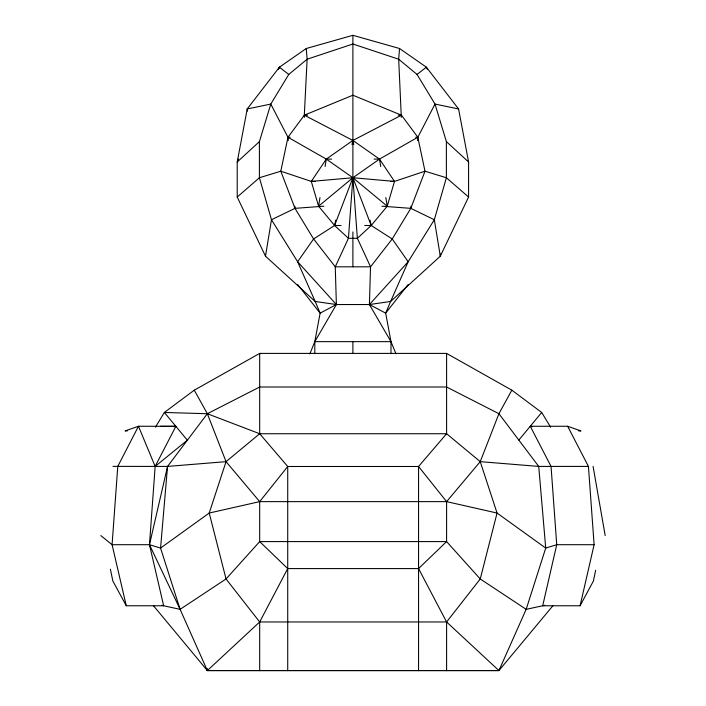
<?xml version="1.0" encoding="UTF-8"?>
<svg xmlns="http://www.w3.org/2000/svg" width="706" height="706" viewBox="0 0 706 706"><rect width="100%" height="100%" fill="white"/><g stroke="black" fill="none" stroke-linecap="round" stroke-linejoin="round"><path stroke-width="1.06" d="M207.185 670.612L207.185 668.423M440.42 254.001L440.306 256.19L390.621 301.462L385.679 313.137L390.983 341.642L390.983 353.697M314.814 353.697L314.814 341.642L320.118 313.137L315.176 301.462L265.491 256.19L237.216 197.053L237.216 162.001L247.215 108.962L279.408 67.194L306.263 48.511L352.894 35.3L352.894 177.744L348.429 238.301L335.262 266.815L336.383 304.542L314.814 341.642L309.837 353.9M401.326 117.293L398.678 59.216L399.534 48.511L352.894 35.3M153.379 605.607L207.352 670.576L498.93 670.576L526.173 609.34L545.72 548.077L538.731 466.419L498.93 413.725L446.598 387.003L259.684 387.003L207.352 413.725L167.551 466.419L160.562 548.077L180.109 609.34L207.352 670.576L498.93 670.576L553.01 605.607M395.96 353.812L390.983 341.642L369.406 304.542L370.535 266.815L392.218 238.963L410.795 208.349L411.016 206.17M417.502 140.547L417.828 137.255L435.002 104.064L417.034 74.439L398.678 59.216L352.894 44.001L307.119 59.216L288.763 74.439L270.795 104.064L259.402 141.606L259.402 177.744L271.475 219.742L297.623 261.741L315.176 301.462L336.383 304.542L369.406 304.542L390.621 301.462L408.174 261.741L434.322 219.742L446.386 177.744L446.386 141.606L435.002 104.064L458.582 108.962L468.581 162.001L468.581 197.053L440.306 256.19L434.322 219.742L410.795 208.349L381.911 206.196M265.491 256.19L271.475 219.742L294.993 208.349L323.886 206.196M319.986 197.574L318.574 206.196L334.591 225.505L348.429 238.301L357.368 238.301L371.206 225.505L387.223 206.196L394.504 181.407L379.501 159.097L352.894 140.45L304.321 115.193L307.119 59.216L306.263 48.511M325.078 166.537L326.296 159.097L352.894 140.45L401.476 115.193L417.828 137.255L424.994 171.205L410.795 208.349M595.635 570.245L593.411 581.02L580.076 605.766L542.693 605.766L556.734 544.705L551.051 466.401L530.268 426.265L567.642 426.265L580.932 430.925L578.77 430.925M335.747 220.14L334.591 225.505L313.579 238.963L297.623 261.741L336.383 304.542L320.118 313.137L297.694 284.589M352.003 144.598L352.894 140.45L353.794 144.598M580.076 605.766L594.117 544.705L588.433 466.401L567.642 426.265M446.598 670.682L446.598 621.968L480.239 578.973L497.059 513.041L480.239 461.653L446.598 433.74L259.684 433.74L226.044 461.653L167.551 466.419L149.469 544.705L163.651 605.766L126.268 605.766L112.854 581.02L110.374 569.168M550.654 427.236L541.696 412.463L511.832 390.171L446.598 353.406L259.684 353.406L194.265 390.171L207.352 413.725L226.044 461.653L209.223 513.041L226.044 578.973L259.684 621.968L259.684 670.682M238.372 158.938L237.216 162.001L259.402 141.606M415.71 137.255L417.828 137.255L379.501 159.097L352.894 177.744L334.591 225.505L341.051 225.505M544.767 605.316L526.173 609.34L480.239 578.973L446.598 541.59L446.598 501.631L480.239 461.653L498.93 413.725L511.832 390.171M278.535 69.162L279.408 67.194L288.763 74.439M499.822 668.564L498.93 670.576L446.598 621.968L418.561 568.586L287.721 568.586L259.684 541.59L259.684 501.631L287.721 466.49L418.561 466.49L446.598 433.74L446.598 353.406M127.283 430.925L125.121 430.925L138.473 426.239L175.856 426.336L155.152 466.401L149.469 544.705L180.109 609.34L226.044 578.973L259.684 541.59L446.598 541.59L418.561 568.586M206.461 668.564L207.352 670.576L259.684 621.968L287.721 568.586M278.376 69.135L279.408 67.194M155.452 427.148L164.366 412.463L194.265 390.171M468.581 197.053L446.386 177.744L424.994 171.205L394.504 181.407L352.894 177.744L318.574 206.196L311.293 181.407L326.296 159.097L331.679 159.097M408.103 284.589L385.679 313.137L369.406 304.542L408.174 261.741L392.218 238.963L371.206 225.505L364.746 225.505M518.831 440.076L541.696 412.463M237.216 197.053L259.402 177.744L280.803 171.205L311.293 181.407L315.414 181.407M417.034 74.439L426.389 67.194L458.582 108.962M259.684 353.918L260.62 353.406M594.117 544.705L556.734 544.705L545.72 548.077L497.059 513.041L446.598 501.631L259.684 501.631L209.223 513.041L160.562 548.077L149.469 544.705L112.086 544.705L100.817 535.58M173.702 426.759L175.856 426.336M311.293 181.407L352.894 177.744L387.223 206.196L385.811 197.574M307.56 115.193L304.321 115.193L287.969 137.255L280.803 171.205L294.993 208.349L313.579 238.963L335.262 266.815L370.535 266.815L357.368 238.301L352.894 177.744L326.296 159.097L287.969 137.255L270.795 104.064L247.215 108.962L247.453 111.107M398.237 115.193L401.476 115.193L352.894 95.213L304.321 115.193L304.471 117.293M290.087 137.255L287.969 137.255L288.295 140.547M374.118 159.097L379.501 159.097L380.719 166.537M390.383 181.407L394.504 181.407M314.814 341.642L390.983 341.642M160.536 426.3L175.935 426.292M588.433 466.401L538.731 466.419L480.239 461.653M259.684 621.968L446.598 621.968M167.551 466.419L112.96 466.375M530.268 426.265L532.421 426.715M161.586 605.316L180.109 609.34M287.721 670.682L287.721 466.49L259.684 433.74L207.352 413.725L164.366 412.463L187.346 440.209L155.152 466.401L138.473 426.239L117.77 466.401L112.086 544.705L126.268 605.766M399.534 48.511L426.389 67.194L427.262 69.162M446.386 141.606L468.581 162.001M226.044 461.653L259.684 501.631M446.598 501.631L418.561 466.49L418.561 670.682M352.894 177.744L371.206 225.505L370.05 220.14M593.084 466.375L605.183 535.58M294.781 206.17L294.993 208.349M352.894 231.903L352.894 266.815M352.894 341.642L352.894 353.618M259.684 353.406L259.684 433.74"/></g></svg>
